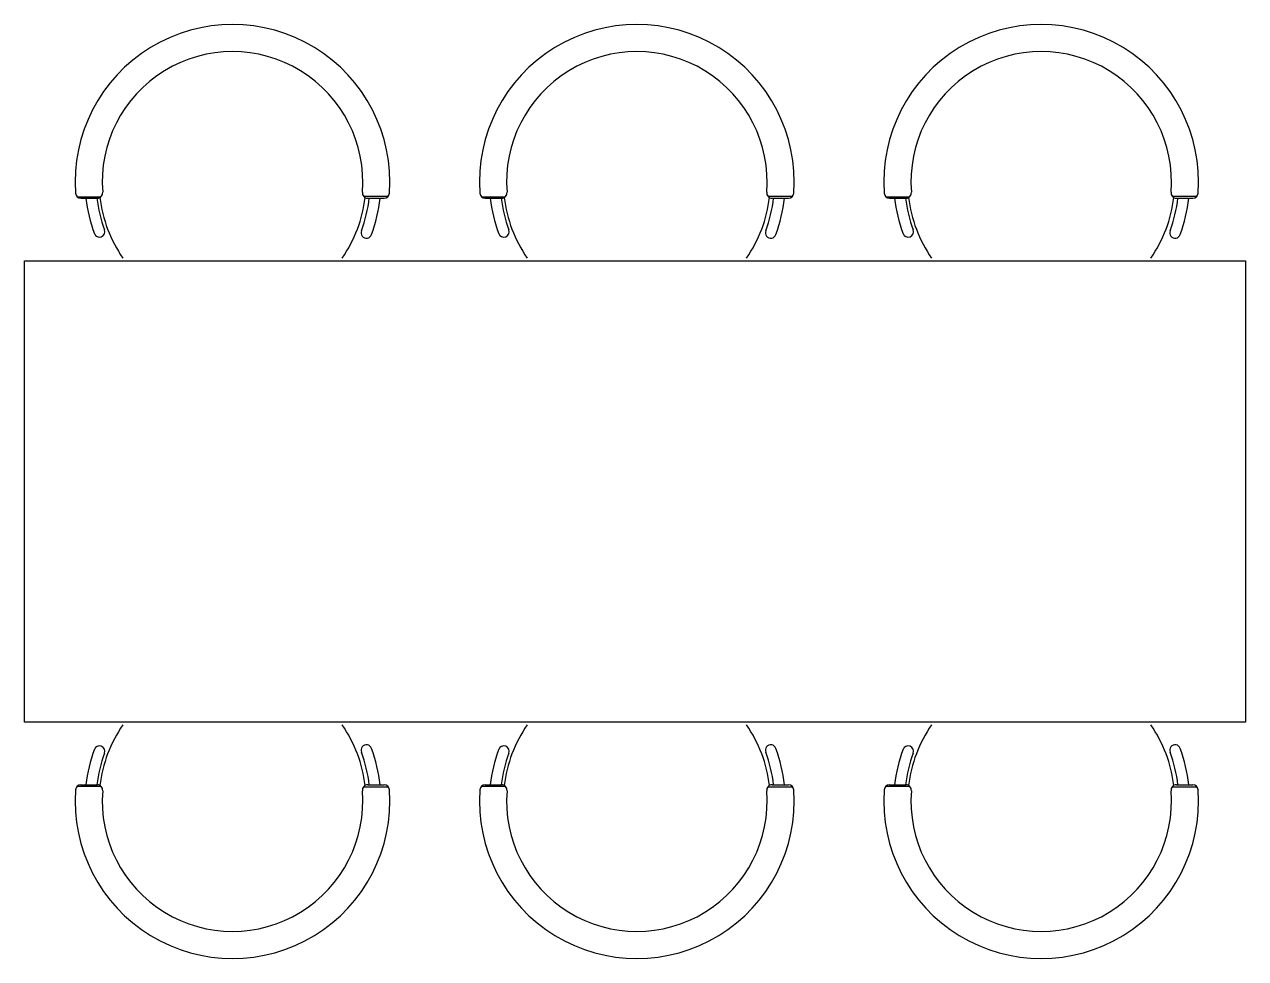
# Model space of a CAD drawing. Extents: x 0 to 225, y -44 to 129.
import ezdxf

# ---------------------------------------------------------------- set-up
doc = ezdxf.new("R2010")
doc.units = 0
doc.header["$LTSCALE"] = 50
doc.header["$MEASUREMENT"] = 0
doc.layers.get('0').update_dxf_attribs({"linetype": 'CONTINUOUS'})

msp = doc.modelspace()

# ---------------------------------------------------------------- linework, layer by layer
at = {"color": 0, "linetype": 'ByBlock'}
for p, q in [((9.79, 96.76), (14.04, 96.76)), ((62.49, 96.9), (67.01, 96.9)), ((84.29, 96.76), (88.54, 96.76)), ((136.99, 96.9), (141.51, 96.9)), ((158.79, 96.76), (163.04, 96.76)), ((211.49, 96.9), (216.01, 96.9)), ((10.41, 96.54), (13.42, 96.54)), ((63.26, 96.54), (66.27, 96.54)), ((84.91, 96.54), (87.92, 96.54)), ((137.76, 96.54), (140.77, 96.54)), ((159.41, 96.54), (162.42, 96.54)), ((212.26, 96.54), (215.27, 96.54)), ((0, 0), (0, 85)), ((0, 85), (225, 85)), ((225, 85), (225, 0)), ((225, 0), (0, 0)), ((9.79, -11.76), (14.04, -11.76)), ((10.41, -11.54), (13.42, -11.54)), ((62.49, -11.9), (67.01, -11.9)), ((63.26, -11.54), (66.27, -11.54)), ((84.29, -11.76), (88.54, -11.76)), ((84.91, -11.54), (87.92, -11.54)), ((136.99, -11.9), (141.51, -11.9)), ((137.76, -11.54), (140.77, -11.54)), ((158.79, -11.76), (163.04, -11.76)), ((159.41, -11.54), (162.42, -11.54)), ((211.49, -11.9), (216.01, -11.9)), ((212.26, -11.54), (215.27, -11.54))]:
    msp.add_line(p, q, dxfattribs=at)
for centre, radius, start, end in [((38.34, 99.54), 29, 355.904, 184.096), ((112.84, 99.54), 29, 355.904, 184.096), ((187.34, 99.54), 29, 355.904, 184.096), ((38.34, 99.54), 24, 355.4114, 184.5886), ((112.84, 99.54), 24, 355.4114, 184.5886), ((187.34, 99.54), 24, 355.4114, 184.5886), ((10.41, 97.54), 1, 184.096, 270), ((13.42, 97.54), 1, 270, 4.5886), ((63.26, 97.54), 1, 175.4114, 270), ((66.27, 97.54), 1, 270, 355.904), ((84.91, 97.54), 1, 184.096, 270), ((87.92, 97.54), 1, 270, 4.5886), ((137.76, 97.54), 1, 175.4114, 270), ((140.77, 97.54), 1, 270, 355.904), ((159.41, 97.54), 1, 184.096, 270), ((162.42, 97.54), 1, 270, 4.5886), ((212.26, 97.54), 1, 175.4114, 270), ((215.27, 97.54), 1, 270, 355.904), ((38.34, 99.54), 27.18, 186.3371, 200.556), ((38.34, 99.54), 25.18, 186.8428, 200.556), ((38.34, 99.54), 24.6, 186.7025, 214.8115), ((38.34, 99.54), 24.6, 325.1885, 353.2975), ((38.08, 99.54), 25.63, 339.444, 353.2786), ((38.08, 99.54), 27.63, 339.444, 353.7671), ((112.84, 99.54), 27.18, 186.3371, 200.556), ((112.84, 99.54), 25.18, 186.8428, 200.556), ((112.84, 99.54), 24.6, 186.7025, 214.8115), ((112.84, 99.54), 24.6, 325.1885, 353.2975), ((112.58, 99.54), 25.63, 339.444, 353.2786), ((112.58, 99.54), 27.63, 339.444, 353.7671), ((187.34, 99.54), 27.18, 186.3371, 200.556), ((187.34, 99.54), 25.18, 186.8428, 200.556), ((187.34, 99.54), 24.6, 186.7025, 214.8115), ((187.34, 99.54), 24.6, 325.1885, 353.2975), ((187.08, 99.54), 25.63, 339.444, 353.2786), ((187.08, 99.54), 27.63, 339.444, 353.7671), ((13.82, 90.36), 0.997, 201.1441, 19.9715), ((63.01, 90.16), 1, 157.3142, 341.5737), ((88.32, 90.36), 0.997, 201.1441, 19.9715), ((137.51, 90.16), 1, 157.3142, 341.5737), ((162.82, 90.36), 0.997, 201.1441, 19.9715), ((212.01, 90.16), 1, 157.3142, 341.5737), ((38.34, -14.54), 24.6, 145.1885, 173.2975), ((38.34, -14.54), 24.6, 6.7025, 34.8115), ((112.84, -14.54), 24.6, 145.1885, 173.2975), ((112.84, -14.54), 24.6, 6.7025, 34.8115), ((187.34, -14.54), 24.6, 145.1885, 173.2975), ((187.34, -14.54), 24.6, 6.7025, 34.8115), ((13.82, -5.36), 0.997, 340.0285, 158.8559), ((63.01, -5.16), 1, 18.4263, 202.6858), ((88.32, -5.36), 0.997, 340.0285, 158.8559), ((137.51, -5.16), 1, 18.4263, 202.6858), ((162.82, -5.36), 0.997, 340.0285, 158.8559), ((212.01, -5.16), 1, 18.4263, 202.6858), ((38.34, -14.54), 27.18, 159.444, 173.6629), ((38.34, -14.54), 25.18, 159.444, 173.1572), ((38.08, -14.54), 25.63, 6.7214, 20.556), ((38.08, -14.54), 27.63, 6.2329, 20.556), ((112.84, -14.54), 27.18, 159.444, 173.6629), ((112.84, -14.54), 25.18, 159.444, 173.1572), ((112.58, -14.54), 25.63, 6.7214, 20.556), ((112.58, -14.54), 27.63, 6.2329, 20.556), ((187.34, -14.54), 27.18, 159.444, 173.6629), ((187.34, -14.54), 25.18, 159.444, 173.1572), ((187.08, -14.54), 25.63, 6.7214, 20.556), ((187.08, -14.54), 27.63, 6.2329, 20.556), ((38.34, -14.54), 29, 175.904, 4.096), ((10.41, -12.54), 1, 90, 175.904), ((13.42, -12.54), 1, 355.4114, 90), ((38.34, -14.54), 24, 175.4114, 4.5886), ((63.26, -12.54), 1, 90, 184.5886), ((66.27, -12.54), 1, 4.096, 90), ((112.84, -14.54), 29, 175.904, 4.096), ((84.91, -12.54), 1, 90, 175.904), ((87.92, -12.54), 1, 355.4114, 90), ((112.84, -14.54), 24, 175.4114, 4.5886), ((137.76, -12.54), 1, 90, 184.5886), ((140.77, -12.54), 1, 4.096, 90), ((187.34, -14.54), 29, 175.904, 4.096), ((159.41, -12.54), 1, 90, 175.904), ((162.42, -12.54), 1, 355.4114, 90), ((187.34, -14.54), 24, 175.4114, 4.5886), ((212.26, -12.54), 1, 90, 184.5886), ((215.27, -12.54), 1, 4.096, 90)]:
    msp.add_arc(centre, radius, start, end, dxfattribs=at)

doc.saveas('drawing.dxf')
